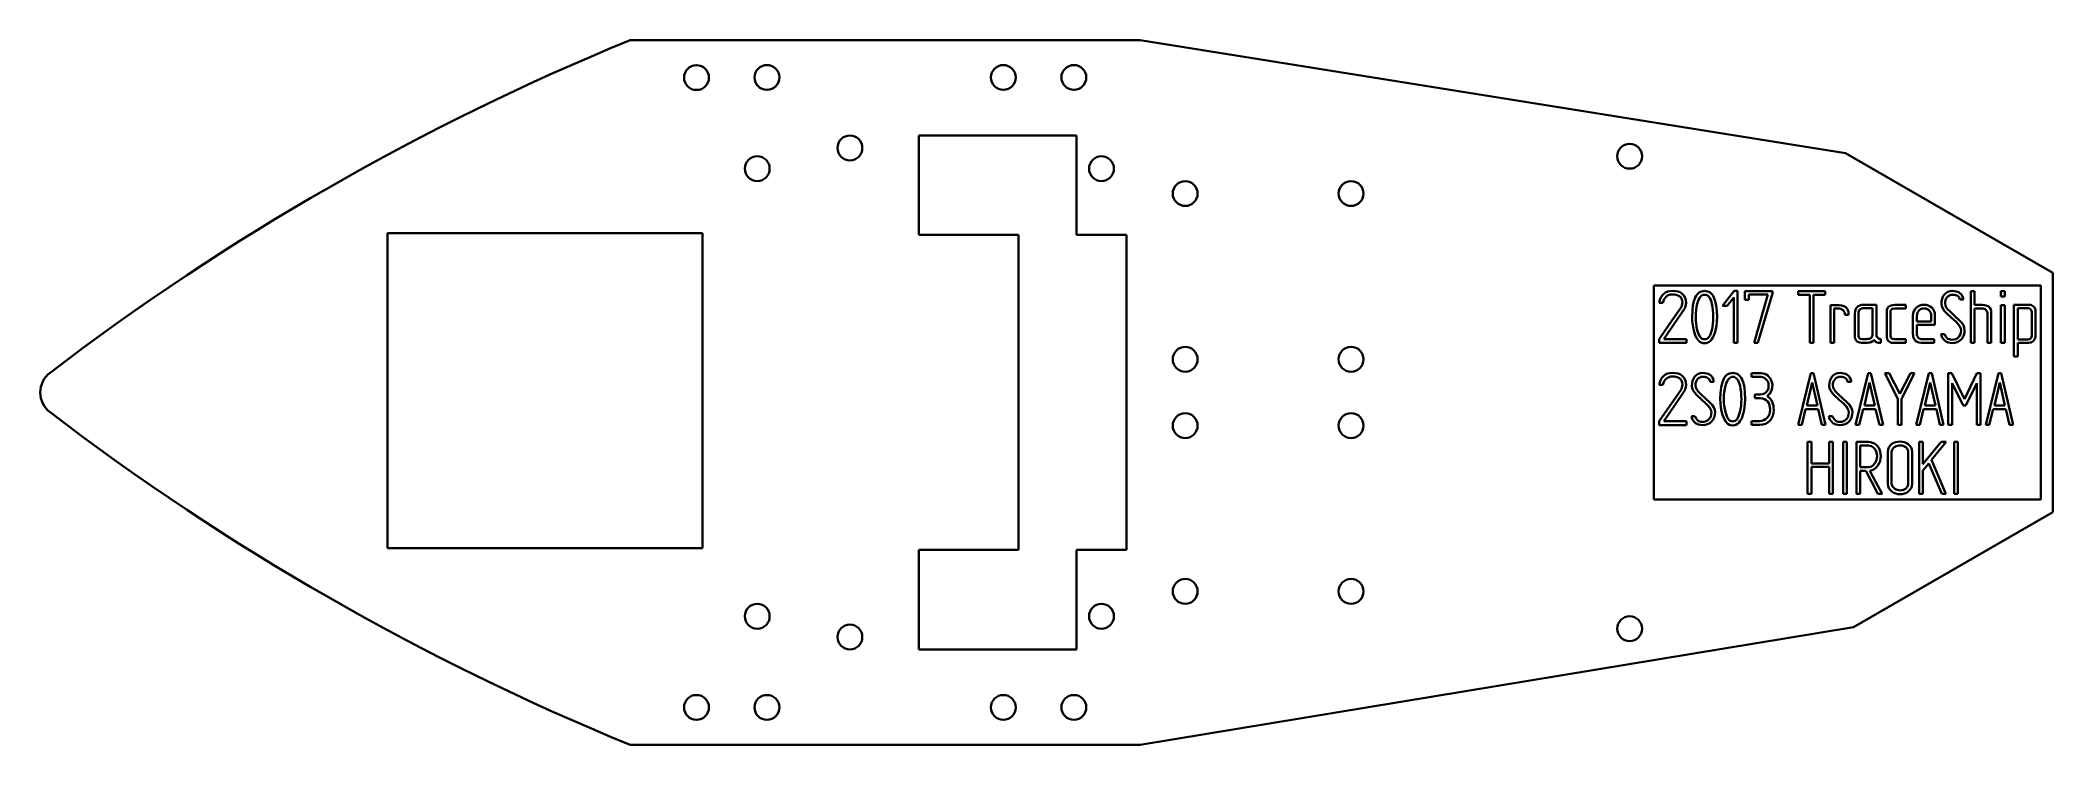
# Model space of a CAD drawing. Header units: millimetres. Extents: x -25 to 217, y 242 to 327.
import ezdxf

# ---------------------------------------------------------------- set-up
doc = ezdxf.new("R2010")
doc.units = ezdxf.units.MM
doc.layers.add('ALL6COMP', color=7, linetype='Continuous')
doc.layers.add('Default', color=7, linetype='Continuous')

# ---------------------------------------------------------------- blocks, each defined once
blk = doc.blocks.new('SE2')
at = {"color": 7, "linetype": 'Continuous', "lineweight": 35}
for p, q in [((0, 0), (0, 25.81)), ((46.66, 25.81), (46.66, 0)), ((46.66, 0), (0, 0))]:
    blk.add_line(p, q, dxfattribs=at)
at = {"layer": 'Default', "color": 7, "linetype": 'Continuous', "lineweight": 35}
blk.add_line((0, 25.81), (46.66, 25.81), dxfattribs=at)

msp = doc.modelspace()

# ---------------------------------------------------------------- linework, layer by layer
at = {"color": 7, "linetype": 'Continuous', "lineweight": 35}
for p, q in [((170.39, 295.85), (170.57, 296.06)), ((170.57, 296.06), (170.79, 296.21)), ((170.79, 296.21), (171.03, 296.33)), ((171.03, 296.33), (171.3, 296.39)), ((171.3, 296.39), (171.61, 296.42)), ((171.61, 296.42), (171.97, 296.39)), ((171.97, 296.39), (172.29, 296.33)), ((172.29, 296.33), (172.57, 296.21)), ((172.57, 296.21), (172.8, 296.05)), ((172.8, 296.05), (173, 295.84)), ((174.58, 295.96), (174.7, 296.1)), ((174.7, 296.1), (174.84, 296.21)), ((174.84, 296.21), (174.99, 296.29)), ((174.99, 296.29), (175.14, 296.35)), ((175.14, 296.35), (175.31, 296.39)), ((175.31, 296.39), (175.49, 296.4)), ((175.49, 296.4), (175.67, 296.39)), ((175.67, 296.39), (175.84, 296.35)), ((175.84, 296.35), (176, 296.29)), ((176, 296.29), (176.15, 296.21)), ((176.15, 296.21), (176.28, 296.1)), ((176.28, 296.1), (176.4, 295.96)), ((177.67, 294.59), (179.06, 296.4)), ((179.06, 296.4), (179.48, 296.4)), ((179.48, 296.4), (179.48, 290.13)), ((180.36, 295.33), (180.36, 296.39)), ((180.36, 296.39), (183.67, 296.39)), ((183.67, 296.08), (181.93, 290.14)), ((183.67, 296.39), (183.67, 296.08)), ((186.78, 295.93), (186.78, 296.39)), ((186.78, 296.39), (190.01, 296.39)), ((190.01, 296.39), (190.01, 295.93)), ((204.38, 295.93), (204.58, 296.14)), ((204.58, 296.14), (204.81, 296.28)), ((204.81, 296.28), (205.08, 296.37)), ((205.08, 296.37), (205.39, 296.4)), ((205.39, 296.4), (205.61, 296.39)), ((205.61, 296.39), (205.82, 296.35)), ((205.82, 296.35), (206.01, 296.29)), ((206.01, 296.29), (206.17, 296.21)), ((206.17, 296.21), (206.32, 296.1)), ((206.32, 296.1), (206.45, 295.96)), ((207.57, 293.26), (207.57, 296.39)), ((207.57, 296.39), (207.8, 296.39)), ((207.8, 296.39), (208.03, 296.39)), ((208.03, 296.39), (208.03, 295.55)), ((211.21, 295.73), (211.21, 296.39)), ((211.21, 296.39), (211.67, 296.39)), ((211.67, 296.39), (211.67, 295.73)), ((170.01, 294.98), (170.11, 295.32)), ((170.24, 294.98), (170.01, 294.98)), ((170.11, 295.32), (170.23, 295.61)), ((170.23, 295.61), (170.39, 295.85)), ((170.46, 294.98), (170.24, 294.98)), ((170.54, 295.21), (170.46, 294.98)), ((170.64, 295.41), (170.54, 295.21)), ((170.76, 295.58), (170.64, 295.41)), ((170.89, 295.72), (170.76, 295.58)), ((171.04, 295.83), (170.89, 295.72)), ((171.21, 295.91), (171.04, 295.83)), ((171.4, 295.96), (171.21, 295.91)), ((171.31, 292.45), (172.61, 294.34)), ((171.61, 295.97), (171.4, 295.96)), ((171.82, 295.96), (171.61, 295.97)), ((172.01, 295.93), (171.82, 295.96)), ((173.09, 294.25), (171.84, 292.41)), ((172.18, 295.88), (172.01, 295.93)), ((172.35, 295.82), (172.18, 295.88)), ((172.45, 295.76), (172.35, 295.82)), ((172.57, 295.68), (172.45, 295.76)), ((172.63, 295.58), (172.57, 295.68)), ((172.61, 294.34), (172.7, 294.5)), ((172.69, 295.49), (172.63, 295.58)), ((172.78, 295.25), (172.69, 295.49)), ((172.7, 294.5), (172.76, 294.66)), ((172.76, 294.66), (172.8, 294.83)), ((172.81, 295), (172.78, 295.25)), ((172.8, 294.83), (172.81, 295)), ((173, 295.84), (173.14, 295.58)), ((173.16, 294.4), (173.09, 294.25)), ((173.14, 295.58), (173.23, 295.28)), ((173.21, 294.57), (173.16, 294.4)), ((173.25, 294.75), (173.21, 294.57)), ((173.23, 295.28), (173.26, 294.93)), ((173.26, 294.93), (173.25, 294.75)), ((174, 293.26), (174.02, 294)), ((174.02, 294), (174.09, 294.64)), ((174.09, 294.64), (174.21, 295.18)), ((174.21, 295.18), (174.37, 295.62)), ((174.37, 295.62), (174.47, 295.8)), ((174.44, 293.68), (174.43, 293.26)), ((174.47, 294.09), (174.44, 293.68)), ((174.47, 295.8), (174.58, 295.96)), ((174.53, 294.47), (174.47, 294.09)), ((174.6, 294.83), (174.53, 294.47)), ((174.68, 295.09), (174.6, 294.83)), ((174.76, 295.31), (174.68, 295.09)), ((174.86, 295.51), (174.76, 295.31)), ((174.96, 295.66), (174.86, 295.51)), ((175.08, 295.79), (174.96, 295.66)), ((175.21, 295.87), (175.08, 295.79)), ((175.35, 295.92), (175.21, 295.87)), ((175.49, 295.94), (175.35, 295.92)), ((175.64, 295.92), (175.49, 295.94)), ((175.78, 295.87), (175.64, 295.92)), ((175.91, 295.79), (175.78, 295.87)), ((176.03, 295.66), (175.91, 295.79)), ((176.13, 295.51), (176.03, 295.66)), ((176.23, 295.31), (176.13, 295.51)), ((176.31, 295.09), (176.23, 295.31)), ((176.38, 294.83), (176.31, 295.09)), ((176.45, 294.47), (176.38, 294.83)), ((176.4, 295.96), (176.51, 295.8)), ((176.5, 294.09), (176.45, 294.47)), ((176.53, 293.69), (176.5, 294.09)), ((176.51, 295.8), (176.61, 295.62)), ((176.54, 293.26), (176.53, 293.69)), ((176.61, 295.62), (176.78, 295.18)), ((176.78, 295.18), (176.89, 294.64)), ((176.89, 294.64), (176.96, 294)), ((176.96, 294), (176.99, 293.26)), ((178.23, 294.59), (177.67, 294.59)), ((179.02, 295.6), (178.23, 294.59)), ((179.02, 290.14), (179.02, 295.6)), ((180.81, 295.33), (180.36, 295.33)), ((183.13, 295.95), (180.81, 295.95)), ((180.81, 295.95), (180.81, 295.33)), ((181.46, 290.14), (183.13, 295.95)), ((188.18, 295.93), (186.78, 295.93)), ((188.18, 290.13), (188.18, 295.93)), ((190.01, 295.93), (188.63, 295.93)), ((188.63, 295.93), (188.63, 290.13)), ((190.66, 292.42), (190.66, 294.7)), ((190.66, 294.7), (191, 294.7)), ((191, 294.7), (191.34, 294.7)), ((191.32, 294.27), (191.12, 294.27)), ((191.12, 294.27), (191.12, 292.2)), ((191.51, 294.27), (191.32, 294.27)), ((191.34, 294.7), (191.71, 294.69)), ((191.72, 294.26), (191.51, 294.27)), ((191.71, 294.69), (192.03, 294.63)), ((191.9, 294.22), (191.72, 294.26)), ((192.05, 294.16), (191.9, 294.22)), ((192.03, 294.63), (192.29, 294.55)), ((192.18, 294.08), (192.05, 294.16)), ((192.27, 293.97), (192.18, 294.08)), ((192.34, 293.84), (192.27, 293.97)), ((192.29, 294.55), (192.5, 294.44)), ((192.38, 293.68), (192.34, 293.84)), ((192.4, 293.5), (192.38, 293.68)), ((192.5, 294.44), (192.61, 294.34)), ((192.61, 294.34), (192.71, 294.21)), ((192.71, 294.21), (192.78, 294.06)), ((192.78, 294.06), (192.83, 293.89)), ((192.83, 293.89), (192.83, 293.7)), ((192.83, 293.7), (192.83, 293.5)), ((193.61, 293.67), (193.63, 293.92)), ((193.61, 292.34), (193.61, 293.67)), ((193.63, 293.92), (193.67, 294.13)), ((193.67, 294.13), (193.75, 294.31)), ((193.75, 294.31), (193.87, 294.46)), ((193.87, 294.46), (194.01, 294.57)), ((194.01, 294.57), (194.19, 294.66)), ((194.06, 293.83), (194.05, 293.69)), ((194.05, 293.69), (194.05, 292.33)), ((194.09, 293.96), (194.06, 293.83)), ((194.13, 294.06), (194.09, 293.96)), ((194.2, 294.14), (194.13, 294.06)), ((194.19, 294.66), (194.39, 294.71)), ((194.27, 294.21), (194.2, 294.14)), ((194.37, 294.26), (194.27, 294.21)), ((194.48, 294.29), (194.37, 294.26)), ((194.39, 294.71), (194.63, 294.72)), ((194.61, 294.3), (194.48, 294.29)), ((195.18, 294.3), (194.61, 294.3)), ((194.63, 294.72), (195.42, 294.72)), ((195.75, 294.3), (195.18, 294.3)), ((195.42, 294.72), (196.2, 294.72)), ((195.75, 292.77), (195.75, 294.3)), ((196.2, 294.72), (196.2, 293.01)), ((197.45, 293.87), (197.46, 293.99)), ((197.45, 292.43), (197.45, 293.87)), ((197.46, 293.99), (197.48, 294.1)), ((197.48, 294.1), (197.53, 294.3)), ((197.53, 294.3), (197.64, 294.45)), ((197.64, 294.45), (197.79, 294.57)), ((197.79, 294.57), (197.99, 294.66)), ((197.9, 293.89), (197.89, 293.77)), ((197.89, 293.77), (197.89, 292.37)), ((197.92, 293.99), (197.9, 293.89)), ((197.96, 294.08), (197.92, 293.99)), ((198.01, 294.15), (197.96, 294.08)), ((197.99, 294.66), (198.19, 294.7)), ((198.08, 294.21), (198.01, 294.15)), ((198.16, 294.25), (198.08, 294.21)), ((198.37, 294.28), (198.16, 294.25)), ((198.19, 294.7), (198.44, 294.71)), ((199.05, 294.28), (198.37, 294.28)), ((198.44, 294.71), (199.09, 294.71)), ((199.74, 294.28), (199.05, 294.28)), ((199.09, 294.71), (199.74, 294.71)), ((199.74, 294.71), (199.74, 294.49)), ((199.74, 294.49), (199.74, 294.28)), ((200.61, 293.43), (200.63, 293.7)), ((200.63, 293.7), (200.71, 293.94)), ((200.71, 293.94), (200.83, 294.16)), ((200.83, 294.16), (201, 294.36)), ((201, 294.36), (201.2, 294.53)), ((201.1, 293.6), (201.08, 293.38)), ((201.16, 293.8), (201.1, 293.6)), ((201.26, 293.96), (201.16, 293.8)), ((201.2, 294.53), (201.43, 294.65)), ((201.4, 294.1), (201.26, 293.96)), ((201.52, 294.18), (201.4, 294.1)), ((201.43, 294.65), (201.68, 294.72)), ((201.66, 294.24), (201.52, 294.18)), ((201.81, 294.27), (201.66, 294.24)), ((201.68, 294.72), (201.95, 294.74)), ((201.97, 294.28), (201.81, 294.27)), ((201.95, 294.74), (202.21, 294.72)), ((202.15, 294.26), (201.97, 294.28)), ((202.32, 294.21), (202.15, 294.26)), ((202.21, 294.72), (202.46, 294.65)), ((202.46, 294.14), (202.32, 294.21)), ((202.46, 294.65), (202.68, 294.54)), ((202.58, 294.02), (202.46, 294.14)), ((202.68, 293.89), (202.58, 294.02)), ((202.68, 294.54), (202.87, 294.38)), ((202.75, 293.74), (202.68, 293.89)), ((202.79, 293.57), (202.75, 293.74)), ((202.81, 293.38), (202.79, 293.57)), ((202.87, 294.38), (203.04, 294.19)), ((203.04, 294.19), (203.16, 293.97)), ((203.16, 293.97), (203.23, 293.74)), ((203.23, 293.74), (203.25, 293.48)), ((204.05, 294.84), (204.07, 295.16)), ((204.09, 294.56), (204.05, 294.84)), ((204.07, 295.16), (204.13, 295.45)), ((204.2, 294.28), (204.09, 294.56)), ((204.13, 295.45), (204.23, 295.71)), ((204.39, 294), (204.2, 294.28)), ((204.23, 295.71), (204.38, 295.93)), ((204.66, 293.72), (204.39, 294)), ((204.5, 295.09), (204.48, 294.87)), ((204.48, 294.87), (204.52, 294.66)), ((204.54, 295.29), (204.5, 295.09)), ((204.52, 294.66), (204.63, 294.42)), ((204.61, 295.47), (204.54, 295.29)), ((204.71, 295.62), (204.61, 295.47)), ((204.63, 294.42), (204.82, 294.17)), ((205.23, 293.19), (204.66, 293.72)), ((204.84, 295.76), (204.71, 295.62)), ((204.82, 294.17), (205.09, 293.9)), ((205, 295.86), (204.84, 295.76)), ((205.19, 295.92), (205, 295.86)), ((205.09, 293.9), (205.66, 293.36)), ((205.4, 295.94), (205.19, 295.92)), ((205.58, 295.93), (205.4, 295.94)), ((205.74, 295.9), (205.58, 295.93)), ((205.88, 295.86), (205.74, 295.9)), ((206, 295.79), (205.88, 295.86)), ((206.09, 295.71), (206, 295.79)), ((206.17, 295.61), (206.09, 295.71)), ((206.23, 295.49), (206.17, 295.61)), ((206.27, 295.35), (206.23, 295.49)), ((206.49, 295.35), (206.27, 295.35)), ((206.45, 295.96), (206.55, 295.8)), ((206.71, 295.35), (206.49, 295.35)), ((206.55, 295.8), (206.64, 295.62)), ((206.64, 295.62), (206.67, 295.48)), ((206.67, 295.48), (206.71, 295.35)), ((208.03, 295.55), (208.03, 294.71)), ((208.03, 294.71), (208.5, 294.71)), ((208.45, 294.29), (208.03, 294.29)), ((208.03, 294.29), (208.03, 292.21)), ((208.87, 294.29), (208.45, 294.29)), ((208.5, 294.71), (208.97, 294.71)), ((209.04, 294.27), (208.87, 294.29)), ((208.97, 294.71), (209.22, 294.69)), ((209.19, 294.24), (209.04, 294.27)), ((209.31, 294.19), (209.19, 294.24)), ((209.22, 294.69), (209.44, 294.65)), ((209.41, 294.11), (209.31, 294.19)), ((209.49, 294.01), (209.41, 294.11)), ((209.44, 294.65), (209.62, 294.57)), ((209.55, 293.88), (209.49, 294.01)), ((209.59, 293.74), (209.55, 293.88)), ((209.6, 293.57), (209.59, 293.74)), ((209.6, 291.85), (209.6, 293.57)), ((209.62, 294.57), (209.78, 294.47)), ((209.78, 294.47), (209.89, 294.34)), ((209.89, 294.34), (209.98, 294.17)), ((209.98, 294.17), (210.03, 293.98)), ((210.03, 293.98), (210.04, 293.76)), ((210.04, 293.76), (210.04, 291.95)), ((211.67, 295.73), (211.21, 295.73)), ((211.21, 290.14), (211.21, 294.7)), ((211.21, 294.7), (211.67, 294.7)), ((211.67, 294.7), (211.67, 290.14)), ((212.79, 291.6), (212.79, 294.72)), ((212.79, 294.72), (213.73, 294.72)), ((213.87, 294.3), (213.25, 294.3)), ((213.25, 294.3), (213.25, 292.42)), ((213.73, 294.72), (214.66, 294.72)), ((214.49, 294.3), (213.87, 294.3)), ((214.66, 294.27), (214.49, 294.3)), ((214.66, 294.72), (214.79, 294.71)), ((214.79, 294.19), (214.66, 294.27)), ((214.79, 294.71), (214.92, 294.67)), ((214.88, 294.06), (214.79, 294.19)), ((214.94, 293.88), (214.88, 294.06)), ((214.92, 294.67), (215.04, 294.6)), ((214.94, 292.46), (214.94, 293.88)), ((215.04, 294.6), (215.15, 294.51)), ((215.15, 294.51), (215.26, 294.38)), ((215.26, 294.38), (215.34, 294.23)), ((215.34, 294.23), (215.38, 294.06)), ((215.38, 294.06), (215.4, 293.87)), ((215.4, 293.87), (215.4, 292.42)), ((170.02, 290.57), (171.31, 292.45)), ((171.84, 292.41), (170.59, 290.58)), ((174.01, 292.74), (174, 293.26)), ((174.06, 292.25), (174.01, 292.74)), ((174.15, 291.78), (174.06, 292.25)), ((174.26, 291.35), (174.15, 291.78)), ((174.37, 291.05), (174.26, 291.35)), ((174.43, 293.26), (174.44, 292.85)), ((174.44, 292.85), (174.47, 292.45)), ((174.47, 292.45), (174.53, 292.06)), ((174.53, 292.06), (174.61, 291.68)), ((174.61, 291.68), (174.68, 291.42)), ((174.68, 291.42), (174.76, 291.2)), ((174.76, 291.2), (174.86, 291)), ((176.11, 291), (176.2, 291.19)), ((176.2, 291.19), (176.29, 291.42)), ((176.29, 291.42), (176.37, 291.68)), ((176.37, 291.68), (176.44, 292.04)), ((176.44, 292.04), (176.5, 292.43)), ((176.5, 292.43), (176.53, 292.83)), ((176.53, 292.83), (176.54, 293.26)), ((176.72, 291.34), (176.62, 291.04)), ((176.84, 291.77), (176.72, 291.34)), ((176.92, 292.23), (176.84, 291.77)), ((176.97, 292.73), (176.92, 292.23)), ((176.99, 293.26), (176.97, 292.73)), ((190.66, 290.13), (190.66, 292.42)), ((191.12, 292.2), (191.12, 290.13)), ((192.61, 293.5), (192.4, 293.5)), ((192.83, 293.5), (192.61, 293.5)), ((193.61, 291), (193.61, 292.34)), ((194.05, 292.33), (194.05, 290.97)), ((195.74, 291.09), (195.75, 291.24)), ((195.75, 291.24), (195.75, 292.77)), ((196.2, 293.01), (196.2, 291.29)), ((196.2, 291.29), (196.23, 290.99)), ((197.45, 290.98), (197.45, 292.43)), ((197.89, 292.37), (197.89, 290.97)), ((200.61, 292.33), (200.61, 293.43)), ((200.61, 291.23), (200.61, 292.33)), ((200.62, 291.05), (200.61, 291.23)), ((201.08, 293.38), (201.08, 293.05)), ((201.08, 293.05), (201.08, 292.72)), ((201.08, 292.72), (201.94, 292.72)), ((202.17, 292.29), (201.08, 292.29)), ((201.08, 292.29), (201.08, 291.78)), ((201.08, 291.78), (201.08, 291.27)), ((201.08, 291.27), (201.09, 291.11)), ((201.94, 292.72), (202.81, 292.72)), ((203.25, 292.29), (202.17, 292.29)), ((202.81, 293.05), (202.81, 293.38)), ((202.81, 292.72), (202.81, 293.05)), ((203.25, 293.48), (203.25, 292.88)), ((203.25, 292.88), (203.25, 292.29)), ((204.05, 291.02), (203.99, 291.2)), ((203.99, 291.2), (204.2, 291.2)), ((204.2, 291.2), (204.42, 291.2)), ((204.42, 291.2), (204.59, 290.9)), ((205.8, 292.67), (205.23, 293.19)), ((205.66, 293.36), (206.23, 292.83)), ((206.07, 292.39), (205.8, 292.67)), ((206.26, 292.12), (206.07, 292.39)), ((206.23, 292.83), (206.49, 292.54)), ((206.24, 290.99), (206.34, 291.18)), ((206.37, 291.86), (206.26, 292.12)), ((206.34, 291.18), (206.39, 291.39)), ((206.41, 291.62), (206.37, 291.86)), ((206.39, 291.39), (206.41, 291.62)), ((206.49, 292.54), (206.69, 292.26)), ((206.69, 292.26), (206.8, 291.97)), ((206.82, 291.35), (206.74, 291.05)), ((206.8, 291.97), (206.84, 291.68)), ((206.84, 291.68), (206.82, 291.35)), ((207.57, 290.13), (207.57, 293.26)), ((208.03, 292.21), (208.03, 290.13)), ((209.6, 290.13), (209.6, 291.85)), ((210.04, 291.95), (210.04, 290.13)), ((212.79, 288.48), (212.79, 291.6)), ((213.25, 292.42), (213.25, 290.55)), ((214.94, 291.03), (214.94, 292.46)), ((215.4, 292.42), (215.4, 290.97)), ((170.02, 290.34), (170.02, 290.57)), ((170.03, 290.12), (170.02, 290.34)), ((171.66, 290.12), (170.03, 290.12)), ((170.59, 290.58), (171.94, 290.58)), ((173.3, 290.12), (171.66, 290.12)), ((171.94, 290.58), (173.3, 290.58)), ((173.3, 290.58), (173.3, 290.35)), ((173.3, 290.35), (173.3, 290.12)), ((174.49, 290.79), (174.37, 291.05)), ((174.62, 290.58), (174.49, 290.79)), ((174.76, 290.4), (174.62, 290.58)), ((174.92, 290.26), (174.76, 290.4)), ((174.86, 291), (174.96, 290.85)), ((175.1, 290.16), (174.92, 290.26)), ((174.96, 290.85), (175.07, 290.72)), ((175.07, 290.72), (175.2, 290.64)), ((175.28, 290.1), (175.1, 290.16)), ((175.2, 290.64), (175.33, 290.58)), ((175.48, 290.08), (175.28, 290.1)), ((175.33, 290.58), (175.48, 290.57)), ((175.48, 290.57), (175.63, 290.58)), ((175.69, 290.1), (175.48, 290.08)), ((175.63, 290.58), (175.76, 290.63)), ((175.88, 290.16), (175.69, 290.1)), ((175.76, 290.63), (175.89, 290.72)), ((176.06, 290.26), (175.88, 290.16)), ((175.89, 290.72), (176, 290.84)), ((176, 290.84), (176.11, 291)), ((176.22, 290.39), (176.06, 290.26)), ((176.37, 290.57), (176.22, 290.39)), ((176.5, 290.79), (176.37, 290.57)), ((176.62, 291.04), (176.5, 290.79)), ((179.48, 290.13), (179.02, 290.14)), ((181.93, 290.14), (181.46, 290.14)), ((188.63, 290.13), (188.18, 290.13)), ((190.89, 290.13), (190.66, 290.13)), ((191.12, 290.13), (190.89, 290.13)), ((193.62, 290.8), (193.61, 291)), ((193.66, 290.63), (193.62, 290.8)), ((193.72, 290.48), (193.66, 290.63)), ((193.81, 290.36), (193.72, 290.48)), ((193.92, 290.27), (193.81, 290.36)), ((194.05, 290.2), (193.92, 290.27)), ((194.05, 290.97), (194.08, 290.8)), ((194.21, 290.16), (194.05, 290.2)), ((194.08, 290.8), (194.17, 290.68)), ((194.17, 290.68), (194.31, 290.61)), ((194.39, 290.15), (194.21, 290.16)), ((194.31, 290.61), (194.51, 290.59)), ((194.77, 290.15), (194.39, 290.15)), ((194.51, 290.59), (194.75, 290.59)), ((194.75, 290.59), (194.98, 290.59)), ((195.14, 290.15), (194.77, 290.15)), ((194.98, 290.59), (195.16, 290.6)), ((195.38, 290.17), (195.14, 290.15)), ((195.16, 290.6), (195.32, 290.63)), ((195.32, 290.63), (195.45, 290.68)), ((195.59, 290.23), (195.38, 290.17)), ((195.45, 290.68), (195.56, 290.75)), ((195.56, 290.75), (195.65, 290.84)), ((195.77, 290.34), (195.59, 290.23)), ((195.65, 290.84), (195.71, 290.95)), ((195.71, 290.95), (195.74, 291.09)), ((195.93, 290.48), (195.77, 290.34)), ((196.05, 290.34), (195.93, 290.48)), ((196.17, 290.23), (196.05, 290.34)), ((196.31, 290.17), (196.17, 290.23)), ((196.23, 290.99), (196.27, 290.87)), ((196.27, 290.87), (196.33, 290.77)), ((196.46, 290.15), (196.31, 290.17)), ((196.33, 290.77), (196.4, 290.69)), ((196.4, 290.69), (196.49, 290.64)), ((196.59, 290.15), (196.46, 290.15)), ((196.49, 290.64), (196.6, 290.61)), ((196.72, 290.15), (196.59, 290.15)), ((196.6, 290.61), (196.72, 290.59)), ((196.72, 290.59), (196.72, 290.37)), ((196.72, 290.37), (196.72, 290.15)), ((197.46, 290.81), (197.45, 290.98)), ((197.49, 290.65), (197.46, 290.81)), ((197.55, 290.51), (197.49, 290.65)), ((197.63, 290.39), (197.55, 290.51)), ((197.74, 290.28), (197.63, 290.39)), ((197.87, 290.2), (197.74, 290.28)), ((198.02, 290.15), (197.87, 290.2)), ((197.89, 290.97), (197.94, 290.8)), ((197.94, 290.8), (198.04, 290.68)), ((198.2, 290.13), (198.02, 290.15)), ((198.04, 290.68), (198.17, 290.6)), ((198.17, 290.6), (198.35, 290.58)), ((198.97, 290.13), (198.2, 290.13)), ((198.35, 290.58), (199.04, 290.58)), ((199.74, 290.13), (198.97, 290.13)), ((199.04, 290.58), (199.74, 290.58)), ((199.74, 290.58), (199.74, 290.36)), ((199.74, 290.36), (199.74, 290.13)), ((200.65, 290.88), (200.62, 291.05)), ((200.7, 290.72), (200.65, 290.88)), ((200.77, 290.58), (200.7, 290.72)), ((200.91, 290.38), (200.77, 290.58)), ((201.1, 290.24), (200.91, 290.38)), ((201.09, 291.11), (201.12, 290.97)), ((201.32, 290.16), (201.1, 290.24)), ((201.12, 290.97), (201.18, 290.85)), ((201.18, 290.85), (201.25, 290.75)), ((201.25, 290.75), (201.35, 290.68)), ((201.59, 290.13), (201.32, 290.16)), ((201.35, 290.68), (201.47, 290.62)), ((201.47, 290.62), (201.62, 290.59)), ((202.39, 290.13), (201.59, 290.13)), ((201.62, 290.59), (201.78, 290.58)), ((201.78, 290.58), (202.48, 290.58)), ((203.18, 290.13), (202.39, 290.13)), ((202.48, 290.58), (203.18, 290.58)), ((203.18, 290.58), (203.18, 290.36)), ((203.18, 290.36), (203.18, 290.13)), ((204.11, 290.84), (204.05, 291.02)), ((204.35, 290.52), (204.11, 290.84)), ((204.5, 290.36), (204.35, 290.52)), ((204.67, 290.25), (204.5, 290.36)), ((204.59, 290.9), (204.71, 290.74)), ((204.86, 290.17), (204.67, 290.25)), ((204.71, 290.74), (204.83, 290.64)), ((204.83, 290.64), (204.97, 290.56)), ((205.08, 290.13), (204.86, 290.17)), ((204.97, 290.56), (205.14, 290.52)), ((205.32, 290.11), (205.08, 290.13)), ((205.14, 290.52), (205.32, 290.5)), ((205.32, 290.5), (205.55, 290.52)), ((205.65, 290.14), (205.32, 290.11)), ((205.55, 290.52), (205.76, 290.58)), ((205.95, 290.22), (205.65, 290.14)), ((205.76, 290.58), (205.94, 290.68)), ((205.94, 290.68), (206.11, 290.82)), ((206.21, 290.36), (205.95, 290.22)), ((206.11, 290.82), (206.24, 290.99)), ((206.43, 290.55), (206.21, 290.36)), ((206.61, 290.78), (206.43, 290.55)), ((206.74, 291.05), (206.61, 290.78)), ((207.8, 290.13), (207.57, 290.13)), ((208.03, 290.13), (207.8, 290.13)), ((209.82, 290.13), (209.6, 290.13)), ((210.04, 290.13), (209.82, 290.13)), ((211.67, 290.14), (211.21, 290.14)), ((213.77, 290.12), (213.24, 290.12)), ((213.24, 290.12), (213.24, 289.3)), ((213.24, 289.3), (213.24, 288.48)), ((213.25, 290.55), (213.86, 290.55)), ((214.29, 290.12), (213.77, 290.12)), ((213.86, 290.55), (214.47, 290.55)), ((214.59, 290.14), (214.29, 290.12)), ((214.47, 290.55), (214.67, 290.58)), ((214.81, 290.17), (214.59, 290.14)), ((214.67, 290.58), (214.75, 290.62)), ((214.75, 290.62), (214.82, 290.67)), ((215, 290.25), (214.81, 290.17)), ((214.82, 290.67), (214.91, 290.82)), ((214.91, 290.82), (214.94, 291.03)), ((215.15, 290.37), (215, 290.25)), ((215.27, 290.53), (215.15, 290.37)), ((215.36, 290.74), (215.27, 290.53)), ((215.39, 290.84), (215.36, 290.74)), ((215.4, 290.97), (215.39, 290.84)), ((170.57, 286.15), (170.79, 286.31)), ((170.79, 286.31), (171.03, 286.42)), ((171.03, 286.42), (171.3, 286.49)), ((171.3, 286.49), (171.61, 286.51)), ((171.61, 286.51), (171.97, 286.49)), ((171.97, 286.49), (172.29, 286.42)), ((172.29, 286.42), (172.57, 286.31)), ((172.57, 286.31), (172.8, 286.15)), ((174.48, 286.23), (174.72, 286.38)), ((174.72, 286.38), (174.99, 286.47)), ((174.99, 286.47), (175.3, 286.5)), ((175.3, 286.5), (175.52, 286.49)), ((175.52, 286.49), (175.73, 286.45)), ((175.73, 286.45), (175.91, 286.39)), ((175.91, 286.39), (176.08, 286.3)), ((176.08, 286.3), (176.23, 286.2)), ((178.1, 286.19), (178.23, 286.3)), ((178.23, 286.3), (178.38, 286.39)), ((178.38, 286.39), (178.54, 286.45)), ((178.54, 286.45), (178.71, 286.48)), ((178.71, 286.48), (178.89, 286.5)), ((178.89, 286.5), (179.07, 286.48)), ((179.07, 286.48), (179.24, 286.45)), ((179.24, 286.45), (179.4, 286.39)), ((179.4, 286.39), (179.54, 286.3)), ((179.54, 286.3), (179.68, 286.19)), ((181.13, 286.27), (181.13, 286.49)), ((181.13, 286.49), (181.59, 286.49)), ((181.13, 286.05), (181.13, 286.27)), ((181.59, 286.49), (182.05, 286.49)), ((182.05, 286.49), (182.3, 286.48)), ((182.3, 286.48), (182.53, 286.44)), ((182.53, 286.44), (182.74, 286.38)), ((182.74, 286.38), (182.93, 286.3)), ((182.93, 286.3), (183.1, 286.19)), ((186.76, 280.24), (188.29, 286.49)), ((188.29, 286.49), (188.63, 286.49)), ((188.63, 286.49), (190.08, 280.24)), ((191.04, 286.24), (191.28, 286.38)), ((191.28, 286.38), (191.55, 286.47)), ((191.55, 286.47), (191.86, 286.5)), ((191.86, 286.5), (192.09, 286.49)), ((192.09, 286.49), (192.29, 286.45)), ((192.29, 286.45), (192.48, 286.39)), ((192.48, 286.39), (192.65, 286.3)), ((192.65, 286.3), (192.79, 286.2)), ((193.68, 280.24), (195.21, 286.49)), ((195.21, 286.49), (195.55, 286.49)), ((195.55, 286.49), (197, 280.24)), ((198.78, 283.38), (197.22, 286.49)), ((197.22, 286.49), (197.73, 286.49)), ((197.73, 286.49), (199.03, 283.98)), ((199.03, 283.98), (200.3, 286.49)), ((200.79, 286.49), (199.24, 283.38)), ((200.3, 286.49), (200.79, 286.49)), ((201, 280.24), (202.52, 286.49)), ((202.52, 286.49), (202.87, 286.49)), ((202.87, 286.49), (204.31, 280.24)), ((204.87, 280.23), (204.87, 286.49)), ((204.87, 286.49), (205.31, 286.49)), ((205.31, 286.49), (206.84, 283.33)), ((206.84, 283.33), (208.33, 286.49)), ((208.33, 286.49), (208.77, 286.49)), ((208.77, 286.49), (208.77, 280.23)), ((209.38, 280.24), (210.91, 286.49)), ((210.91, 286.49), (211.25, 286.49)), ((211.25, 286.49), (212.7, 280.24)), ((213.02, 288.48), (212.79, 288.48)), ((213.24, 288.48), (213.02, 288.48)), ((170.01, 285.08), (170.11, 285.41)), ((170.24, 285.08), (170.01, 285.08)), ((170.11, 285.41), (170.23, 285.7)), ((170.23, 285.7), (170.39, 285.95)), ((170.46, 285.08), (170.24, 285.08)), ((170.39, 285.95), (170.57, 286.15)), ((170.54, 285.31), (170.46, 285.08)), ((170.64, 285.51), (170.54, 285.31)), ((170.76, 285.68), (170.64, 285.51)), ((170.89, 285.82), (170.76, 285.68)), ((171.04, 285.93), (170.89, 285.82)), ((171.21, 286.01), (171.04, 285.93)), ((171.4, 286.06), (171.21, 286.01)), ((171.31, 282.55), (172.61, 284.43)), ((171.61, 286.07), (171.4, 286.06)), ((171.82, 286.06), (171.61, 286.07)), ((172.01, 286.03), (171.82, 286.06)), ((173.09, 284.34), (171.84, 282.51)), ((172.18, 285.98), (172.01, 286.03)), ((172.35, 285.92), (172.18, 285.98)), ((172.45, 285.86), (172.35, 285.92)), ((172.57, 285.77), (172.45, 285.86)), ((172.63, 285.68), (172.57, 285.77)), ((172.61, 284.43), (172.7, 284.59)), ((172.69, 285.58), (172.63, 285.68)), ((172.78, 285.34), (172.69, 285.58)), ((172.7, 284.59), (172.76, 284.76)), ((172.76, 284.76), (172.8, 284.92)), ((172.81, 285.1), (172.78, 285.34)), ((172.8, 286.15), (173, 285.94)), ((172.8, 284.92), (172.81, 285.1)), ((173, 285.94), (173.14, 285.68)), ((173.16, 284.5), (173.09, 284.34)), ((173.14, 285.68), (173.23, 285.38)), ((173.21, 284.67), (173.16, 284.5)), ((173.25, 284.85), (173.21, 284.67)), ((173.23, 285.38), (173.26, 285.03)), ((173.26, 285.03), (173.25, 284.85)), ((173.96, 284.94), (173.98, 285.26)), ((174, 284.66), (173.96, 284.94)), ((173.98, 285.26), (174.04, 285.55)), ((174.11, 284.38), (174, 284.66)), ((174.04, 285.55), (174.14, 285.81)), ((174.3, 284.1), (174.11, 284.38)), ((174.14, 285.81), (174.28, 286.03)), ((174.28, 286.03), (174.48, 286.23)), ((174.56, 283.82), (174.3, 284.1)), ((174.4, 285.19), (174.39, 284.97)), ((174.39, 284.97), (174.43, 284.75)), ((174.44, 285.39), (174.4, 285.19)), ((174.43, 284.75), (174.54, 284.52)), ((174.51, 285.56), (174.44, 285.39)), ((174.61, 285.72), (174.51, 285.56)), ((174.54, 284.52), (174.73, 284.27)), ((174.75, 285.86), (174.61, 285.72)), ((174.73, 284.27), (174.99, 283.99)), ((174.91, 285.96), (174.75, 285.86)), ((175.1, 286.02), (174.91, 285.96)), ((174.99, 283.99), (175.56, 283.46)), ((175.3, 286.04), (175.1, 286.02)), ((175.49, 286.03), (175.3, 286.04)), ((175.64, 286), (175.49, 286.03)), ((175.78, 285.95), (175.64, 286)), ((175.9, 285.89), (175.78, 285.95)), ((176, 285.8), (175.9, 285.89)), ((176.08, 285.7), (176, 285.8)), ((176.13, 285.58), (176.08, 285.7)), ((176.17, 285.44), (176.13, 285.58)), ((176.39, 285.44), (176.17, 285.44)), ((176.23, 286.2), (176.35, 286.06)), ((176.35, 286.06), (176.46, 285.9)), ((176.62, 285.44), (176.39, 285.44)), ((176.46, 285.9), (176.55, 285.72)), ((176.55, 285.72), (176.58, 285.58)), ((176.58, 285.58), (176.62, 285.44)), ((177.39, 283.36), (177.42, 284.09)), ((177.42, 284.09), (177.49, 284.73)), ((177.49, 284.73), (177.6, 285.27)), ((177.6, 285.27), (177.77, 285.71)), ((177.77, 285.71), (177.87, 285.9)), ((177.87, 284.19), (177.83, 283.78)), ((177.87, 285.9), (177.98, 286.06)), ((177.92, 284.57), (177.87, 284.19)), ((178, 284.93), (177.92, 284.57)), ((177.98, 286.06), (178.1, 286.19)), ((178.07, 285.19), (178, 284.93)), ((178.16, 285.41), (178.07, 285.19)), ((178.25, 285.6), (178.16, 285.41)), ((178.36, 285.76), (178.25, 285.6)), ((178.48, 285.88), (178.36, 285.76)), ((178.6, 285.97), (178.48, 285.88)), ((178.74, 286.02), (178.6, 285.97)), ((178.89, 286.04), (178.74, 286.02)), ((179.04, 286.02), (178.89, 286.04)), ((179.18, 285.97), (179.04, 286.02)), ((179.31, 285.88), (179.18, 285.97)), ((179.42, 285.76), (179.31, 285.88)), ((179.53, 285.6), (179.42, 285.76)), ((179.62, 285.41), (179.53, 285.6)), ((179.7, 285.19), (179.62, 285.41)), ((179.68, 286.19), (179.8, 286.06)), ((179.77, 284.93), (179.7, 285.19)), ((179.84, 284.57), (179.77, 284.93)), ((179.8, 286.06), (179.91, 285.9)), ((179.89, 284.19), (179.84, 284.57)), ((179.92, 283.79), (179.89, 284.19)), ((179.91, 285.9), (180.01, 285.71)), ((180.01, 285.71), (180.17, 285.27)), ((180.17, 285.27), (180.29, 284.73)), ((180.29, 284.73), (180.36, 284.09)), ((180.36, 284.09), (180.38, 283.36)), ((181.6, 286.05), (181.13, 286.05)), ((181.56, 283.69), (181.56, 283.92)), ((181.56, 283.92), (181.88, 283.92)), ((182.07, 286.05), (181.6, 286.05)), ((181.88, 283.92), (182.21, 283.92)), ((182.28, 286.03), (182.07, 286.05)), ((182.21, 283.92), (182.47, 283.94)), ((182.48, 285.99), (182.28, 286.03)), ((182.47, 283.94), (182.7, 284.03)), ((182.66, 285.91), (182.48, 285.99)), ((182.84, 285.8), (182.66, 285.91)), ((182.7, 284.03), (182.9, 284.17)), ((183, 285.65), (182.84, 285.8)), ((182.9, 284.17), (183.06, 284.37)), ((183.12, 285.49), (183, 285.65)), ((183.21, 283.86), (183.02, 283.71)), ((183.06, 284.37), (183.15, 284.53)), ((183.1, 286.19), (183.25, 286.05)), ((183.19, 285.31), (183.12, 285.49)), ((183.15, 284.53), (183.2, 284.7)), ((183.21, 285.11), (183.19, 285.31)), ((183.2, 284.7), (183.21, 284.85)), ((183.21, 284.85), (183.21, 285.11)), ((183.36, 284.03), (183.21, 283.86)), ((183.25, 286.05), (183.38, 285.89)), ((183.48, 284.21), (183.36, 284.03)), ((183.38, 285.89), (183.49, 285.71)), ((183.57, 284.41), (183.48, 284.21)), ((183.49, 285.71), (183.61, 285.4)), ((183.63, 284.72), (183.57, 284.41)), ((183.61, 285.4), (183.66, 285.11)), ((183.66, 285.11), (183.63, 284.72)), ((188.46, 285.34), (187.83, 282.59)), ((189.09, 282.59), (188.46, 285.34)), ((190.52, 284.94), (190.54, 285.26)), ((190.56, 284.66), (190.52, 284.94)), ((190.54, 285.26), (190.6, 285.55)), ((190.67, 284.38), (190.56, 284.66)), ((190.6, 285.55), (190.7, 285.81)), ((190.86, 284.1), (190.67, 284.38)), ((190.7, 285.81), (190.84, 286.03)), ((190.84, 286.03), (191.04, 286.24)), ((191.13, 283.82), (190.86, 284.1)), ((190.96, 285.19), (190.95, 284.97)), ((190.95, 284.97), (190.99, 284.75)), ((191.01, 285.39), (190.96, 285.19)), ((190.99, 284.75), (191.1, 284.52)), ((191.08, 285.56), (191.01, 285.39)), ((191.18, 285.72), (191.08, 285.56)), ((191.1, 284.52), (191.29, 284.27)), ((191.31, 285.86), (191.18, 285.72)), ((191.29, 284.27), (191.56, 283.99)), ((191.47, 285.96), (191.31, 285.86)), ((191.66, 286.02), (191.47, 285.96)), ((191.56, 283.99), (192.13, 283.46)), ((191.87, 286.04), (191.66, 286.02)), ((192.05, 286.03), (191.87, 286.04)), ((192.21, 286), (192.05, 286.03)), ((192.35, 285.95), (192.21, 286)), ((192.47, 285.89), (192.35, 285.95)), ((192.56, 285.8), (192.47, 285.89)), ((192.64, 285.7), (192.56, 285.8)), ((192.7, 285.58), (192.64, 285.7)), ((192.73, 285.44), (192.7, 285.58)), ((192.96, 285.44), (192.73, 285.44)), ((192.79, 286.2), (192.92, 286.06)), ((192.92, 286.06), (193.02, 285.9)), ((193.18, 285.44), (192.96, 285.44)), ((193.02, 285.9), (193.11, 285.72)), ((193.11, 285.72), (193.15, 285.58)), ((193.15, 285.58), (193.18, 285.44)), ((195.38, 285.34), (194.75, 282.59)), ((196.01, 282.59), (195.38, 285.34)), ((202.69, 285.34), (202.06, 282.59)), ((203.32, 282.59), (202.69, 285.34)), ((206.67, 282.59), (205.34, 285.29)), ((205.34, 285.29), (205.34, 280.23)), ((208.31, 285.29), (206.98, 282.59)), ((208.31, 280.23), (208.31, 285.29)), ((211.08, 285.34), (210.44, 282.59)), ((211.7, 282.59), (211.08, 285.34)), ((170.02, 280.67), (171.31, 282.55)), ((171.84, 282.51), (170.59, 280.68)), ((175.13, 283.29), (174.56, 283.82)), ((175.7, 282.77), (175.13, 283.29)), ((175.56, 283.46), (176.13, 282.93)), ((175.97, 282.49), (175.7, 282.77)), ((176.17, 282.22), (175.97, 282.49)), ((176.13, 282.93), (176.4, 282.64)), ((176.28, 281.96), (176.17, 282.22)), ((176.24, 281.27), (176.3, 281.48)), ((176.32, 281.72), (176.28, 281.96)), ((176.3, 281.48), (176.32, 281.72)), ((176.4, 282.64), (176.59, 282.35)), ((176.59, 282.35), (176.71, 282.07)), ((176.72, 281.44), (176.65, 281.14)), ((176.71, 282.07), (176.75, 281.78)), ((176.75, 281.78), (176.72, 281.44)), ((177.41, 282.84), (177.39, 283.36)), ((177.46, 282.35), (177.41, 282.84)), ((177.54, 281.88), (177.46, 282.35)), ((177.65, 281.45), (177.54, 281.88)), ((177.76, 281.15), (177.65, 281.45)), ((177.83, 283.78), (177.82, 283.36)), ((177.82, 283.36), (177.83, 282.95)), ((177.83, 282.95), (177.87, 282.55)), ((177.87, 282.55), (177.92, 282.16)), ((177.92, 282.16), (178, 281.78)), ((178, 281.78), (178.16, 281.29)), ((179.6, 281.29), (179.68, 281.52)), ((179.68, 281.52), (179.76, 281.78)), ((179.76, 281.78), (179.83, 282.14)), ((179.83, 282.14), (179.89, 282.52)), ((179.89, 282.52), (179.92, 282.93)), ((179.93, 283.36), (179.92, 283.79)), ((179.92, 282.93), (179.93, 283.36)), ((180.12, 281.44), (180.01, 281.14)), ((180.23, 281.87), (180.12, 281.44)), ((180.32, 282.33), (180.23, 281.87)), ((180.36, 282.83), (180.32, 282.33)), ((180.38, 283.36), (180.36, 282.83)), ((181.56, 283.46), (181.56, 283.69)), ((181.88, 283.46), (181.56, 283.46)), ((182.2, 283.46), (181.88, 283.46)), ((182.48, 283.43), (182.2, 283.46)), ((182.72, 283.35), (182.48, 283.43)), ((182.92, 283.22), (182.72, 283.35)), ((183.1, 283.04), (182.92, 283.22)), ((183.02, 283.71), (183.21, 283.6)), ((183.23, 282.84), (183.1, 283.04)), ((183.19, 281.3), (183.3, 281.53)), ((183.21, 283.6), (183.38, 283.44)), ((183.32, 282.61), (183.23, 282.84)), ((183.3, 281.53), (183.37, 281.78)), ((183.37, 282.35), (183.32, 282.61)), ((183.39, 282.07), (183.37, 282.35)), ((183.37, 281.78), (183.39, 282.07)), ((183.38, 283.44), (183.52, 283.25)), ((183.52, 283.25), (183.65, 283)), ((183.65, 283), (183.72, 282.79)), ((183.79, 281.67), (183.71, 281.33)), ((183.72, 282.79), (183.78, 282.56)), ((183.78, 282.56), (183.81, 282.31)), ((183.82, 282.05), (183.79, 281.67)), ((183.81, 282.31), (183.82, 282.05)), ((187.67, 282.13), (187.2, 280.24)), ((189.19, 282.13), (187.67, 282.13)), ((187.83, 282.59), (189.09, 282.59)), ((189.64, 280.24), (189.19, 282.13)), ((191.69, 283.29), (191.13, 283.82)), ((192.26, 282.77), (191.69, 283.29)), ((192.13, 283.46), (192.7, 282.93)), ((192.54, 282.49), (192.26, 282.77)), ((192.73, 282.22), (192.54, 282.49)), ((192.7, 282.93), (192.97, 282.64)), ((192.84, 281.96), (192.73, 282.22)), ((192.81, 281.27), (192.86, 281.48)), ((192.88, 281.72), (192.84, 281.96)), ((192.86, 281.48), (192.88, 281.72)), ((192.97, 282.64), (193.16, 282.35)), ((193.16, 282.35), (193.28, 282.07)), ((193.29, 281.44), (193.21, 281.14)), ((193.28, 282.07), (193.31, 281.78)), ((193.31, 281.78), (193.29, 281.44)), ((194.59, 282.13), (194.12, 280.24)), ((196.11, 282.13), (194.59, 282.13)), ((194.75, 282.59), (196.01, 282.59)), ((196.56, 280.24), (196.11, 282.13)), ((198.78, 280.23), (198.78, 283.38)), ((199.24, 283.38), (199.24, 280.23)), ((201.9, 282.13), (201.43, 280.24)), ((203.43, 282.13), (201.9, 282.13)), ((202.06, 282.59), (203.32, 282.59)), ((203.87, 280.24), (203.43, 282.13)), ((206.98, 282.59), (206.67, 282.59)), ((210.28, 282.13), (209.81, 280.24)), ((211.81, 282.13), (210.28, 282.13)), ((210.44, 282.59), (211.7, 282.59)), ((212.25, 280.24), (211.81, 282.13)), ((170.02, 280.44), (170.02, 280.67)), ((170.03, 280.21), (170.02, 280.44)), ((171.66, 280.21), (170.03, 280.21)), ((170.59, 280.68), (171.94, 280.68)), ((173.3, 280.21), (171.66, 280.21)), ((171.94, 280.68), (173.3, 280.68)), ((173.3, 280.68), (173.3, 280.44)), ((173.3, 280.44), (173.3, 280.21)), ((173.95, 281.12), (173.9, 281.29)), ((173.9, 281.29), (174.11, 281.29)), ((174.01, 280.94), (173.95, 281.12)), ((174.25, 280.62), (174.01, 280.94)), ((174.11, 281.29), (174.33, 281.29)), ((174.41, 280.46), (174.25, 280.62)), ((174.33, 281.29), (174.49, 281)), ((174.57, 280.35), (174.41, 280.46)), ((174.49, 281), (174.61, 280.83)), ((174.77, 280.27), (174.57, 280.35)), ((174.61, 280.83), (174.73, 280.73)), ((174.73, 280.73), (174.88, 280.65)), ((174.98, 280.23), (174.77, 280.27)), ((174.88, 280.65), (175.04, 280.61)), ((175.23, 280.21), (174.98, 280.23)), ((175.04, 280.61), (175.23, 280.6)), ((175.23, 280.6), (175.46, 280.62)), ((175.56, 280.24), (175.23, 280.21)), ((175.46, 280.62), (175.66, 280.68)), ((175.86, 280.32), (175.56, 280.24)), ((175.66, 280.68), (175.85, 280.78)), ((175.85, 280.78), (176.01, 280.92)), ((176.12, 280.45), (175.86, 280.32)), ((176.01, 280.92), (176.15, 281.09)), ((176.34, 280.64), (176.12, 280.45)), ((176.15, 281.09), (176.24, 281.27)), ((176.52, 280.88), (176.34, 280.64)), ((176.65, 281.14), (176.52, 280.88)), ((177.88, 280.89), (177.76, 281.15)), ((178.01, 280.67), (177.88, 280.89)), ((178.16, 280.49), (178.01, 280.67)), ((178.16, 281.29), (178.25, 281.1)), ((178.31, 280.35), (178.16, 280.49)), ((178.25, 281.1), (178.36, 280.94)), ((178.49, 280.26), (178.31, 280.35)), ((178.36, 280.94), (178.47, 280.82)), ((178.47, 280.82), (178.59, 280.73)), ((178.67, 280.2), (178.49, 280.26)), ((178.59, 280.73), (178.73, 280.68)), ((178.87, 280.18), (178.67, 280.2)), ((178.73, 280.68), (178.87, 280.66)), ((178.87, 280.66), (179.02, 280.68)), ((179.08, 280.2), (178.87, 280.18)), ((179.02, 280.68), (179.16, 280.73)), ((179.27, 280.26), (179.08, 280.2)), ((179.16, 280.73), (179.28, 280.82)), ((179.45, 280.35), (179.27, 280.26)), ((179.28, 280.82), (179.4, 280.94)), ((179.4, 280.94), (179.5, 281.1)), ((179.61, 280.49), (179.45, 280.35)), ((179.5, 281.1), (179.6, 281.29)), ((179.76, 280.67), (179.61, 280.49)), ((179.89, 280.89), (179.76, 280.67)), ((180.01, 281.14), (179.89, 280.89)), ((181.14, 280.46), (181.14, 280.68)), ((181.14, 280.68), (181.62, 280.68)), ((181.14, 280.24), (181.14, 280.46)), ((181.63, 280.24), (181.14, 280.24)), ((181.62, 280.68), (182.11, 280.68)), ((182.12, 280.24), (181.63, 280.24)), ((182.11, 280.68), (182.38, 280.71)), ((182.5, 280.27), (182.12, 280.24)), ((182.38, 280.71), (182.63, 280.79)), ((182.84, 280.37), (182.5, 280.27)), ((182.63, 280.79), (182.85, 280.91)), ((183.13, 280.53), (182.84, 280.37)), ((182.85, 280.91), (183.05, 281.09)), ((183.05, 281.09), (183.19, 281.3)), ((183.38, 280.76), (183.13, 280.53)), ((183.57, 281.02), (183.38, 280.76)), ((183.71, 281.33), (183.57, 281.02)), ((187.2, 280.24), (186.76, 280.24)), ((190.08, 280.24), (189.64, 280.24)), ((190.52, 281.12), (190.46, 281.29)), ((190.46, 281.29), (190.67, 281.29)), ((190.57, 280.94), (190.52, 281.12)), ((190.82, 280.62), (190.57, 280.94)), ((190.67, 281.29), (190.89, 281.29)), ((190.97, 280.46), (190.82, 280.62)), ((190.89, 281.29), (191.06, 281)), ((191.14, 280.35), (190.97, 280.46)), ((191.06, 281), (191.18, 280.83)), ((191.33, 280.27), (191.14, 280.35)), ((191.18, 280.83), (191.3, 280.73)), ((191.3, 280.73), (191.44, 280.65)), ((191.55, 280.23), (191.33, 280.27)), ((191.44, 280.65), (191.61, 280.61)), ((191.79, 280.21), (191.55, 280.23)), ((191.61, 280.61), (191.79, 280.6)), ((191.79, 280.6), (192.02, 280.62)), ((192.12, 280.24), (191.79, 280.21)), ((192.02, 280.62), (192.23, 280.68)), ((192.42, 280.32), (192.12, 280.24)), ((192.23, 280.68), (192.41, 280.78)), ((192.41, 280.78), (192.58, 280.92)), ((192.68, 280.45), (192.42, 280.32)), ((192.58, 280.92), (192.71, 281.09)), ((192.91, 280.64), (192.68, 280.45)), ((192.71, 281.09), (192.81, 281.27)), ((193.08, 280.88), (192.91, 280.64)), ((193.21, 281.14), (193.08, 280.88)), ((194.12, 280.24), (193.68, 280.24)), ((197, 280.24), (196.56, 280.24)), ((199.24, 280.23), (198.78, 280.23)), ((201.43, 280.24), (201, 280.24)), ((204.31, 280.24), (203.87, 280.24)), ((205.34, 280.23), (204.87, 280.23)), ((208.77, 280.23), (208.31, 280.23)), ((209.81, 280.24), (209.38, 280.24)), ((212.7, 280.24), (212.25, 280.24)), ((187.9, 271.93), (187.9, 278.19)), ((187.9, 278.19), (188.37, 278.19)), ((188.37, 278.19), (188.37, 275.6)), ((190.5, 275.6), (190.5, 278.19)), ((190.5, 278.19), (190.95, 278.19)), ((190.95, 278.19), (190.95, 271.93)), ((192.18, 271.93), (192.18, 278.18)), ((192.18, 278.18), (192.64, 278.18)), ((192.64, 278.18), (192.64, 271.93)), ((193.79, 275.06), (193.79, 278.19)), ((193.79, 278.19), (194.53, 278.19)), ((194.74, 277.74), (194.25, 277.74)), ((194.25, 277.74), (194.25, 276.44)), ((194.53, 278.19), (195.26, 278.19)), ((195.24, 277.74), (194.74, 277.74)), ((195.42, 277.73), (195.24, 277.74)), ((195.26, 278.19), (195.5, 278.16)), ((195.6, 277.67), (195.42, 277.73)), ((195.5, 278.16), (195.74, 278.09)), ((195.77, 277.57), (195.6, 277.67)), ((195.74, 278.09), (195.97, 277.98)), ((195.92, 277.43), (195.77, 277.57)), ((196.08, 277.24), (195.92, 277.43)), ((195.97, 277.98), (196.17, 277.84)), ((196.19, 277.01), (196.08, 277.24)), ((196.17, 277.84), (196.34, 277.67)), ((196.26, 276.75), (196.19, 277.01)), ((196.28, 276.47), (196.26, 276.75)), ((196.34, 277.67), (196.48, 277.48)), ((196.48, 277.48), (196.59, 277.26)), ((196.59, 277.26), (196.66, 277.02)), ((196.66, 277.02), (196.71, 276.76)), ((196.71, 276.76), (196.72, 276.47)), ((197.59, 277), (197.62, 277.28)), ((197.59, 275.05), (197.59, 277)), ((197.62, 277.28), (197.71, 277.53)), ((197.71, 277.53), (197.87, 277.75)), ((197.87, 277.75), (198.08, 277.94)), ((198.06, 277.12), (198.04, 276.91)), ((198.04, 276.91), (198.04, 275.05)), ((198.13, 277.31), (198.06, 277.12)), ((198.08, 277.94), (198.29, 278.07)), ((198.26, 277.47), (198.13, 277.31)), ((198.43, 277.6), (198.26, 277.47)), ((198.29, 278.07), (198.52, 278.16)), ((198.58, 277.67), (198.43, 277.6)), ((198.52, 278.16), (198.78, 278.21)), ((198.73, 277.72), (198.58, 277.67)), ((198.9, 277.75), (198.73, 277.72)), ((198.78, 278.21), (199.06, 278.22)), ((199.08, 277.76), (198.9, 277.75)), ((199.06, 278.22), (199.33, 278.2)), ((199.27, 277.75), (199.08, 277.76)), ((199.44, 277.71), (199.27, 277.75)), ((199.33, 278.2), (199.59, 278.14)), ((199.6, 277.63), (199.44, 277.71)), ((199.59, 278.14), (199.82, 278.04)), ((199.75, 277.54), (199.6, 277.63)), ((199.88, 277.41), (199.75, 277.54)), ((199.82, 278.04), (200.04, 277.9)), ((199.97, 277.26), (199.88, 277.41)), ((200.02, 277.09), (199.97, 277.26)), ((200.04, 276.91), (200.02, 277.09)), ((200.04, 277.9), (200.24, 277.71)), ((200.04, 275.04), (200.04, 276.91)), ((200.24, 277.71), (200.39, 277.5)), ((200.39, 277.5), (200.47, 277.26)), ((200.47, 277.26), (200.5, 277)), ((200.5, 277), (200.5, 275.05)), ((201.36, 271.93), (201.36, 278.19)), ((201.36, 278.19), (201.82, 278.19)), ((201.82, 278.19), (201.82, 275.48)), ((201.82, 275.48), (204.01, 278.19)), ((204.6, 278.19), (202.85, 276.01)), ((204.01, 278.19), (204.6, 278.19)), ((205.58, 271.93), (205.58, 278.18)), ((205.58, 278.18), (206.04, 278.18)), ((206.04, 278.18), (206.04, 271.93)), ((188.37, 275.6), (190.5, 275.6)), ((190.5, 275.16), (188.37, 275.16)), ((188.37, 275.16), (188.37, 271.93)), ((190.5, 271.93), (190.5, 275.16)), ((193.79, 271.94), (193.79, 275.06)), ((194.25, 276.44), (194.25, 275.14)), ((194.25, 275.14), (194.78, 275.14)), ((194.59, 274.68), (194.25, 274.68)), ((194.25, 274.68), (194.25, 273.31)), ((194.93, 274.68), (194.59, 274.68)), ((194.78, 275.14), (195.31, 275.14)), ((195.66, 273.31), (194.93, 274.68)), ((195.31, 275.14), (195.46, 275.16)), ((195.7, 274.78), (195.42, 274.71)), ((195.42, 274.71), (196.15, 273.32)), ((195.46, 275.16), (195.61, 275.22)), ((195.61, 275.22), (195.76, 275.33)), ((195.95, 274.91), (195.7, 274.78)), ((195.76, 275.33), (195.91, 275.47)), ((195.91, 275.47), (196.07, 275.68)), ((196.18, 275.1), (195.95, 274.91)), ((196.07, 275.68), (196.18, 275.91)), ((196.18, 275.91), (196.25, 276.17)), ((196.38, 275.35), (196.18, 275.1)), ((196.25, 276.17), (196.28, 276.47)), ((196.53, 275.61), (196.38, 275.35)), ((196.64, 275.88), (196.53, 275.61)), ((196.7, 276.17), (196.64, 275.88)), ((196.72, 276.47), (196.7, 276.17)), ((197.59, 273.1), (197.59, 275.05)), ((198.04, 275.05), (198.04, 273.18)), ((200.04, 273.18), (200.04, 275.04)), ((200.5, 275.05), (200.5, 273.09)), ((202.51, 275.57), (201.82, 274.72)), ((201.82, 274.72), (201.82, 271.93)), ((204.08, 271.93), (202.51, 275.57)), ((202.85, 276.01), (204.59, 271.93)), ((188.37, 271.93), (187.9, 271.93)), ((190.95, 271.93), (190.5, 271.93)), ((192.64, 271.93), (192.18, 271.93)), ((194.02, 271.94), (193.79, 271.94)), ((194.25, 271.94), (194.02, 271.94)), ((194.25, 273.31), (194.25, 271.94)), ((196.39, 271.94), (195.66, 273.31)), ((196.15, 273.32), (196.89, 271.94)), ((196.64, 271.94), (196.39, 271.94)), ((196.89, 271.94), (196.64, 271.94)), ((197.62, 272.84), (197.59, 273.1)), ((197.71, 272.61), (197.62, 272.84)), ((197.86, 272.39), (197.71, 272.61)), ((198.07, 272.2), (197.86, 272.39)), ((198.04, 273.18), (198.06, 272.99)), ((198.06, 272.99), (198.13, 272.82)), ((198.3, 272.06), (198.07, 272.2)), ((198.13, 272.82), (198.26, 272.67)), ((198.26, 272.67), (198.43, 272.54)), ((198.54, 271.96), (198.3, 272.06)), ((198.43, 272.54), (198.59, 272.45)), ((198.79, 271.89), (198.54, 271.96)), ((198.59, 272.45), (198.75, 272.39)), ((198.75, 272.39), (198.91, 272.35)), ((199.06, 271.87), (198.79, 271.89)), ((198.91, 272.35), (199.08, 272.33)), ((199.33, 271.89), (199.06, 271.87)), ((199.08, 272.33), (199.25, 272.35)), ((199.25, 272.35), (199.41, 272.38)), ((199.59, 271.96), (199.33, 271.89)), ((199.41, 272.38), (199.56, 272.45)), ((199.56, 272.45), (199.71, 272.53)), ((199.82, 272.06), (199.59, 271.96)), ((199.71, 272.53), (199.85, 272.66)), ((200.04, 272.2), (199.82, 272.06)), ((199.85, 272.66), (199.96, 272.81)), ((199.96, 272.81), (200.02, 272.99)), ((200.02, 272.99), (200.04, 273.18)), ((200.24, 272.39), (200.04, 272.2)), ((200.39, 272.6), (200.24, 272.39)), ((200.47, 272.83), (200.39, 272.6)), ((200.5, 273.09), (200.47, 272.83)), ((201.82, 271.93), (201.36, 271.93)), ((204.59, 271.93), (204.08, 271.93)), ((206.04, 271.93), (205.58, 271.93))]:
    msp.add_line(p, q, dxfattribs=at)
at = {"layer": 'ALL6COMP', "color": 7, "linetype": 'Continuous', "lineweight": 35}
for p, q in [((107.46, 326.65), (45.96, 326.65)), ((192.46, 313.01), (107.46, 326.65)), ((80.79, 315.15), (80.79, 303.15)), ((99.79, 315.15), (80.79, 315.15)), ((99.79, 303.15), (99.79, 315.15)), ((217.46, 298.58), (192.46, 313.01)), ((54.71, 303.35), (16.71, 303.35)), ((16.71, 265.35), (16.71, 303.35)), ((54.71, 303.35), (54.71, 265.35)), ((80.79, 303.15), (92.79, 303.15)), ((92.79, 303.15), (92.79, 265.15)), ((105.79, 303.15), (99.79, 303.15)), ((105.79, 265.15), (105.79, 303.15)), ((217.46, 269.71), (217.46, 298.58)), ((193.46, 255.85), (217.46, 269.71)), ((16.71, 265.35), (54.71, 265.35)), ((80.79, 253.15), (80.79, 265.15)), ((80.79, 265.15), (92.79, 265.15)), ((105.79, 265.15), (99.79, 265.15)), ((99.79, 265.15), (99.79, 253.15)), ((107.46, 241.65), (193.46, 255.85)), ((99.79, 253.15), (80.79, 253.15)), ((45.96, 241.65), (107.46, 241.65))]:
    msp.add_line(p, q, dxfattribs=at)
for centre in [(53.97, 322.14), (62.46, 322.15), (90.96, 322.15), (99.46, 322.15), (72.46, 313.65), (166.46, 312.65), (61.29, 311.15), (102.79, 311.15), (112.88, 308.15), (132.88, 308.15), (112.88, 288.15), (132.88, 288.15), (112.88, 280.15), (132.88, 280.15), (112.88, 260.15), (132.88, 260.15), (61.29, 257.15), (102.79, 257.15), (72.46, 254.65), (166.46, 255.65), (53.97, 246.15), (62.46, 246.15), (90.96, 246.15), (99.46, 246.15)]:
    msp.add_circle(centre, 1.5, dxfattribs=at)
for centre, radius, start, end in [((162.48, 42.56), 307.05, 112.3015, 127.3872), ((-22.14, 284.15), 3, 127.3872, 232.6128), ((162.48, 525.73), 307.05, 232.6128, 247.6985)]:
    msp.add_arc(centre, radius, start, end, dxfattribs=at)

# ---------------------------------------------------------------- block references
at = {"layer": 'Default', "color": 7}
msp.add_blockref('SE2', (169.38, 271.24), dxfattribs=at)

doc.saveas('drawing.dxf')
